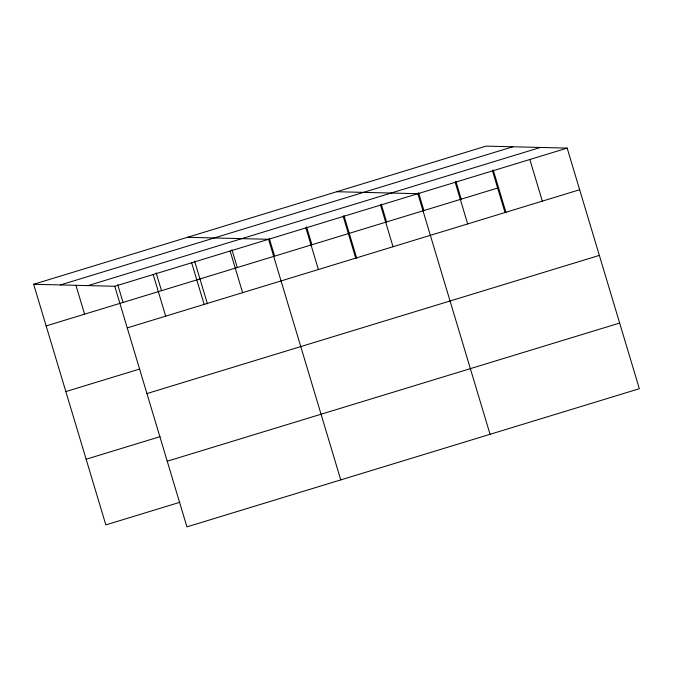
<?xml version="1.0" encoding="UTF-8"?>
<svg xmlns="http://www.w3.org/2000/svg" width="673" height="673" viewBox="0 0 673 673"><rect width="100%" height="100%" fill="white"/><g stroke="black" fill="none" stroke-linecap="round" stroke-linejoin="round"><path stroke-width="1.01" d="M33.65 284.284L486.066 146.125L567.162 148.102L639.35 388.716L186.934 526.875L114.755 286.269L33.65 284.284L105.838 524.898L179.792 502.31M60.41 284.94L512.826 146.781M87.986 285.613L540.402 147.454M114.755 286.269L567.162 148.102M46.143 325.917L498.55 187.75M127.239 327.894L579.655 189.736M65.836 391.577L139.791 368.997M146.941 393.562L599.357 255.395M86.136 459.23L160.09 436.651M167.241 461.215L619.648 323.048M336.769 191.721L417.866 193.698L490.053 434.304M187.473 237.308L268.569 239.294L340.757 479.899M529.836 159.501L542.329 201.134M493.2 169.907L506.012 212.626M492.518 170.9L505.002 212.533M455.873 181.306L461.224 199.149M455.192 182.299L467.685 223.932M418.547 192.705L423.906 210.548M381.229 204.104L386.58 221.947M380.548 205.097L393.032 246.73M343.903 215.503L356.715 258.222M343.222 216.496L355.706 258.121M306.577 226.902L311.927 244.745M305.895 227.895L318.388 269.52M269.25 238.301L274.609 256.144M231.933 249.7L237.283 267.543M230.116 251.037L242.608 292.662M194.606 261.099L207.419 303.809M191.662 262.781L204.155 304.406M156.153 272.843L161.503 290.686M153.208 274.525L165.693 316.15M117.699 284.586L123.05 302.429M75.973 285.428L84.596 314.173"/></g></svg>
